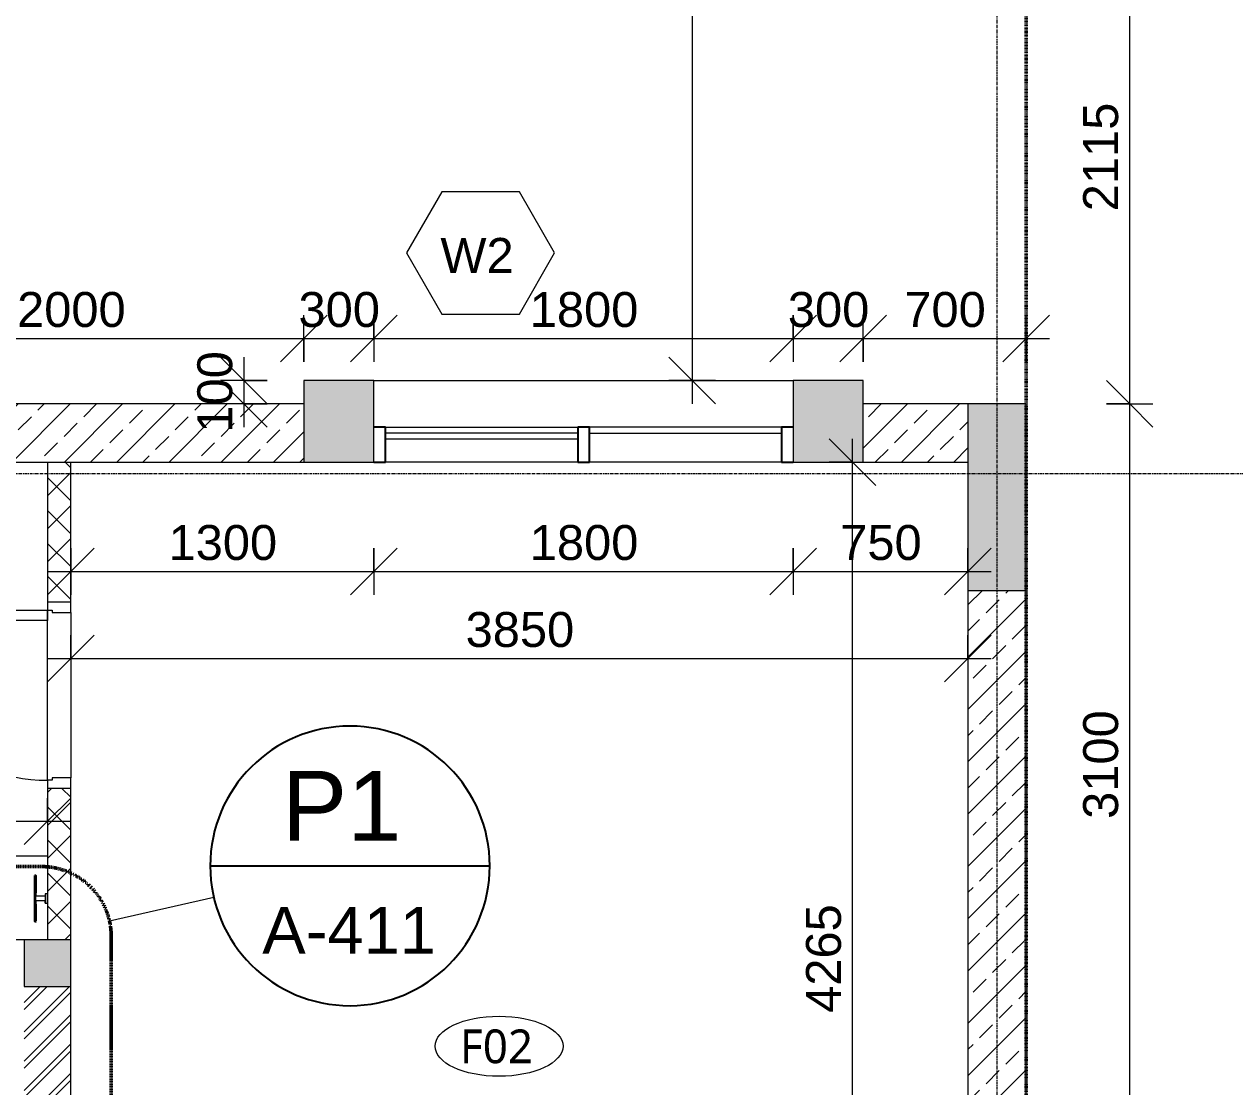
# Model space of a CAD drawing. Header units: millimetres. Extents: x -12746 to 995452, y -409013 to 338495.
# Drawn here: x -564 to 4631, y 2092 to 6652 of the extents above; entities that cross this region are included whole.
import ezdxf

# ---------------------------------------------------------------- set-up
doc = ezdxf.new("R2010")
doc.units = ezdxf.units.MM
for name, pattern in [('Callout Boundary', [2.38125, 1.190625, -1.190625]), ('Dash dot2', [6, 3, -1.5, 0, -1.5]), ('Grid Line', [22.225, 12.7, -3.175, 3.175, -3.175])]:
    doc.linetypes.add(name, pattern=pattern)
for name, color, linetype, lineweight in [('A-ANNO-DIMS', 211, 'Continuous', 9), ('A-ANNO-DIMS-100', 211, 'Continuous', 9), ('A-ANNO-SYMB', 150, 'Continuous', 9), ('A-AREA-IDEN', 2, 'Continuous', 9), ('A-DETL', 90, 'Continuous', 9), ('A-DETL-GENF', 92, 'Continuous', 9), ('A-DETL-THIN', 151, 'Continuous', 9), ('A-DOOR', 31, 'Continuous', 9), ('A-GENM', 13, 'Continuous', 9), ('A-GLAZ-CURT', 52, 'Continuous', 9), ('A-GLAZ-CWMG', 51, 'Continuous', 9), ('A-WALL', 113, 'Continuous', 9), ('A-WALL-IDEN', 211, 'Continuous', 18), ('A-WALL-PATT', 111, 'Continuous', 18), ('S-GRID', 1, 'Continuous', 9)]:
    doc.layers.add(name, color=color, linetype=linetype, lineweight=lineweight)
doc.styles.add('Arial', font='arial.ttf', dxfattribs={"height": 150})
doc.styles.add('Arial_2', font='arial.ttf', dxfattribs={"height": 200})
doc.styles.add('Arial_4', font='arial.ttf', dxfattribs={"height": 300})
doc.styles.add('Lucida Sans Unicode_2', font='l_10646.ttf', dxfattribs={"height": 145})
doc.dimstyles.new('100', dxfattribs={"dimscale": 304.8, "dimtxt": 153.03891, "dimasz": 0.656168, "dimexe": 0.328084, "dimexo": 0.0625, "dimgap": 0.016404, "dimtad": 1, "dimdec": 0, "dimzin": 0, "dimdsep": 46, "dimtxsty": 'Arial', "dimblk1": 'OBLIQUE', "dimblk2": 'OBLIQUE', "dimsah": 1, "dimcen": 0.09, "dimdle": 0.328084, "dimazin": 0, "dimtfac": 1, "dimtdec": 4, "dimtix": 1, "dimtmove": 0, "dimatfit": 3, "dimfxl": 0.328084, "dimfxlon": 1, "dimtvp": 1, "dimtolj": 1, "dimtzin": 0, "dimarcsym": 2})
pattern_1 = [(45, (0, 0), (-112.2532, 112.2532), []), (45, (112.25, 0), (-112.2532, 112.2532), [79.375, -39.687])]

# ---------------------------------------------------------------- blocks, each defined once
blk = doc.blocks.new('Single_Flush_Door_-_Modern_12229 - TD4-882576-1st Floor FFL')
at = {"layer": 'A-DOOR', "lineweight": 18}
for p, q in [((-355, 50), (-400, 50)), ((-355, -30), (-355, 50)), ((400, 50), (355, 50)), ((355, 50), (355, -30)), ((-400, -50), (-365, -50)), ((-365, -50), (-365, -30)), ((-365, -30), (-355, -30)), ((355, -30), (365, -30)), ((365, -30), (365, -50)), ((365, -50), (400, -50))]:
    blk.add_line(p, q, dxfattribs=at)
at = {"layer": 'A-DOOR'}
for p, q in [((-365, -780), (-365, -50)), ((-365, -50), (-320, -50)), ((-320, -50), (-320, -780)), ((-395, -595), (-395, -725)), ((-385, -595), (-395, -595)), ((-385, -715), (-385, -595)), ((-300, -595), (-290, -595)), ((-300, -715), (-300, -595)), ((-290, -595), (-290, -725)), ((-395, -725), (-375, -725)), ((-375, -715), (-385, -715)), ((-375, -695), (-375, -745)), ((-365, -695), (-375, -695)), ((-320, -695), (-310, -695)), ((-310, -695), (-310, -745)), ((-310, -715), (-300, -715)), ((-290, -725), (-310, -725)), ((-375, -745), (-365, -745)), ((-310, -745), (-320, -745)), ((-320, -780), (-365, -780))]:
    blk.add_line(p, q, dxfattribs=at)
blk.add_arc((-365, -50), 730, 270, 0, dxfattribs=at)
blk = doc.blocks.new('M_Fixed Glazed Panel - Glazed Panel-740641-1st Floor FFL')
at = {"layer": 'A-GLAZ-CURT', "lineweight": 18}
for p, q in [((412.5, -50), (-412.5, -50)), ((-412.5, -50), (-412.5, -75)), ((412.5, -75), (412.5, -50)), ((-412.5, -75), (412.5, -75)), ((-412.5, -75), (412.5, -75))]:
    blk.add_line(p, q, dxfattribs=at)
blk = doc.blocks.new('Rectangular Mullion - 50x150mm-448923-1st Floor FFL')
at = {"layer": 'A-GLAZ-CWMG', "lineweight": 25}
for p, q in [((-50, 75), (0, 75)), ((-50, -75), (-50, 75)), ((0, -75), (-50, -75))]:
    blk.add_line(p, q, dxfattribs=at)
blk = doc.blocks.new('Rectangular Mullion - 50x150mm-438467-1st Floor FFL')
at = {"layer": 'A-GLAZ-CWMG'}
blk.add_line((2686.4, 4772.2), (1861.4, 4772.2), dxfattribs=at)
blk = doc.blocks.new('System Panel - Glazed-448922-1st Floor FFL')
at = {"layer": 'A-GLAZ-CURT', "lineweight": 18}
for p, q in [((412.5, -24.5), (-412.5, -24.5)), ((-412.5, -24.5), (-412.5, -49.5)), ((-412.5, -49.5), (412.5, -49.5)), ((412.5, -49.5), (412.5, -24.5))]:
    blk.add_line(p, q, dxfattribs=at)
blk = doc.blocks.new('Rectangular Mullion - 50x150mm-V6-1st Floor FFL')
at = {"layer": 'A-GLAZ-CWMG'}
for p, q in [((986.4, 4922.2), (1811.4, 4922.2)), ((1811.4, 4772.2), (986.4, 4772.2))]:
    blk.add_line(p, q, dxfattribs=at)
blk = doc.blocks.new('Rectangular Mullion - 50x150mm-448918-1st Floor FFL')
at = {"layer": 'A-GLAZ-CWMG', "lineweight": 25}
for p, q in [((-25, 75), (25, 75)), ((-25, -75), (-25, 75)), ((25, 75), (25, -75)), ((25, -75), (-25, -75))]:
    blk.add_line(p, q, dxfattribs=at)
blk = doc.blocks.new('Rectangular Mullion - 50x150mm-448925-1st Floor FFL')
at = {"layer": 'A-GLAZ-CWMG', "lineweight": 25}
for p, q in [((0, 75), (-50, 75)), ((-50, 75), (-50, -75)), ((-50, -75), (0, -75))]:
    blk.add_line(p, q, dxfattribs=at)
blk = doc.blocks.new('proje-back - proje-back-700926-1st Floor FFL')
at = {"layer": 'A-GENM'}
blk.add_line((936.4, 5122.2), (2736.4, 5122.2), dxfattribs=at)
blk = doc.blocks.new('wash-basin-1300 - wash-basin-1300-414399-1st Floor FFL')
at = {"layer": 'A-DETL-GENF'}
for p, q in [((-837.5, -360), (-837.5, 0)), ((-837.5, 0), (837.5, 0)), ((-450, 0), (-450, -25)), ((-450, -25), (-450, 0)), ((450, 0), (450, -25)), ((450, -25), (450, 0)), ((-450, -10), (450, -10)), ((-450, -20), (450, -20)), ((450, -25), (-450, -25)), ((837.5, 0), (837.5, -360)), ((-789.2, -85.1), (-789.2, -80)), ((-789.2, -80), (-789.2, -81.7)), ((-789.2, -81.7), (-789.2, -87.6)), ((-789.2, -92.7), (-789.2, -85.1)), ((-789.2, -87.6), (-789.2, -96.9)), ((-789.2, -104.5), (-789.2, -92.7)), ((-789.2, -96.9), (-789.2, -109.6)), ((-788.3, -77.4), (-787.5, -76.6)), ((-787.5, -76.6), (-784.1, -76.6)), ((-784.1, -76.6), (-782.4, -79.1)), ((-782.4, -79.1), (-782.4, -80)), ((-782.4, -80), (-782.4, -80.8)), ((-782.4, -85.1), (-782.4, -80)), ((-782.4, -81.7), (-782.4, -87.6)), ((-782.4, -92.7), (-782.4, -85.1)), ((-782.4, -87.6), (-782.4, -96.9)), ((-782.4, -104.5), (-782.4, -92.7)), ((-782.4, -96.9), (-782.4, -109.6)), ((260, -85.7), (-260, -85.7)), ((-260, -85.7), (260, -85.7)), ((-260, -433.7), (-260, -85.7)), ((-255, -90.7), (-255, -433.7)), ((255, -90.7), (-255, -90.7)), ((255, -433.7), (255, -90.7)), ((260, -433.7), (260, -85.7)), ((-789.2, -119), (-789.2, -104.5)), ((-789.2, -109.6), (-789.2, -124.9)), ((-789.2, -135.9), (-789.2, -119)), ((-789.2, -124.9), (-789.2, -142.7)), ((-789.2, -153.7), (-789.2, -135.9)), ((-789.2, -142.7), (-789.2, -161.3)), ((-782.4, -119), (-782.4, -104.5)), ((-782.4, -109.6), (-782.4, -124.9)), ((-782.4, -135.9), (-782.4, -119)), ((-782.4, -124.9), (-782.4, -142.7)), ((-782.4, -154.5), (-782.4, -135.9)), ((-782.4, -142.7), (-782.4, -161.3)), ((-782.4, -174), (-782.4, -154.5)), ((-15.3, -151.9), (-15.3, -239.8)), ((15.3, -151.9), (15.3, -239.9)), ((-827.3, -157.9), (-837.5, -157.9)), ((-837.5, -157.9), (-837.5, -160.5)), ((-837.5, -160.5), (-837.5, -163.9)), ((-837.5, -163.9), (-837.5, -168.1)), ((-837.5, -168.1), (-837.5, -172.3)), ((-837.5, -172.3), (-837.5, -177.4)), ((-837.5, -177.4), (-837.5, -182.5)), ((-837.5, -182.5), (-837.5, -187.6)), ((-837.5, -187.6), (-837.5, -191.8)), ((-837.5, -191.8), (-837.5, -195.2)), ((-837.5, -195.2), (-837.5, -196.9)), ((-837.5, -196.9), (-837.5, -197.8)), ((-837.5, -197.8), (-827.3, -197.8)), ((-827.3, -160.5), (-827.3, -157.9)), ((-827.3, -157.9), (-827.3, -160.5)), ((-827.3, -163.9), (-827.3, -160.5)), ((-827.3, -160.5), (-827.3, -163.9)), ((-827.3, -168.1), (-827.3, -163.9)), ((-827.3, -163.9), (-827.3, -168.1)), ((-827.3, -172.3), (-827.3, -168.1)), ((-827.3, -168.1), (-789.2, -168.1)), ((-827.3, -177.4), (-827.3, -172.3)), ((-827.3, -182.5), (-827.3, -177.4)), ((-827.3, -187.6), (-827.3, -182.5)), ((-827.3, -191.8), (-827.3, -187.6)), ((-827.3, -191.8), (-827.3, -187.6)), ((-827.3, -187.6), (-789.2, -187.6)), ((-827.3, -195.2), (-827.3, -191.8)), ((-827.3, -195.2), (-827.3, -191.8)), ((-827.3, -196.9), (-827.3, -195.2)), ((-827.3, -196.9), (-827.3, -195.2)), ((-827.3, -197.8), (-827.3, -196.9)), ((-827.3, -197.8), (-827.3, -196.9)), ((-789.2, -161.3), (-789.2, -168.1)), ((-789.2, -168.1), (-788.3, -168.1)), ((-789.2, -187.6), (-788.3, -187.6)), ((-789.2, -187.6), (-789.2, -207.1)), ((-789.2, -213), (-789.2, -202)), ((-789.2, -207.1), (-789.2, -224.9)), ((-788.3, -168.1), (-787.5, -168.1)), ((-788.3, -187.6), (-787.5, -187.6)), ((-787.5, -168.1), (-786.7, -168.1)), ((-787.5, -187.6), (-786.7, -187.6)), ((-786.7, -168.1), (-785.8, -168.1)), ((-786.7, -187.6), (-785.8, -187.6)), ((-785.8, -168.1), (-785.8, -169)), ((-785.8, -177.4), (-785.8, -168.1)), ((-785.8, -169), (-785.8, -170.6)), ((-785.8, -170.6), (-785.8, -173.2)), ((-785.8, -173.2), (-785.8, -174.9)), ((-785.8, -174.9), (-785.8, -177.4)), ((-785.8, -177.4), (-785.8, -180)), ((-785.8, -187.6), (-785.8, -177.4)), ((-785.8, -180), (-785.8, -182.5)), ((-785.8, -182.5), (-785.8, -184.2)), ((-785.8, -184.2), (-785.8, -185.9)), ((-785.8, -185.9), (-785.8, -187.6)), ((-782.4, -161.3), (-782.4, -181.7)), ((-782.4, -193.5), (-782.4, -174)), ((-782.4, -181.7), (-782.4, -201.2)), ((-782.4, -213), (-782.4, -193.5)), ((-782.4, -201.2), (-782.4, -219)), ((-185, -178.7), (185, -178.7)), ((0, -289.4), (0, -203.7)), ((-789.2, -230), (-789.2, -213)), ((-789.2, -224.9), (-789.2, -241)), ((-789.2, -246.1), (-789.2, -230)), ((-789.2, -241), (-789.2, -254.5)), ((-789.2, -258.8), (-789.2, -246.1)), ((-789.2, -254.5), (-789.2, -265.6)), ((-789.2, -268.1), (-789.2, -258.8)), ((-782.4, -230), (-782.4, -213)), ((-782.4, -219), (-782.4, -235.9)), ((-782.4, -246.1), (-782.4, -230)), ((-782.4, -235.9), (-782.4, -251.2)), ((-782.4, -258.8), (-782.4, -246.1)), ((-782.4, -251.2), (-782.4, -262.2)), ((-782.4, -268.1), (-782.4, -258.8)), ((-230, -223.7), (-230, -433.7)), ((-42.8, -246.5), (42.8, -246.5)), ((230, -433.7), (230, -223.7)), ((-789.2, -265.6), (-789.2, -272.3)), ((-789.2, -274), (-789.2, -268.1)), ((-789.2, -272.3), (-789.2, -275.7)), ((-789.2, -275.7), (-789.2, -274)), ((-789.2, -276.6), (-789.2, -275.7)), ((-787.5, -279.1), (-789.2, -276.6)), ((-784.1, -279.1), (-787.5, -279.1)), ((-783.3, -277.4), (-784.1, -279.1)), ((-782.4, -262.2), (-782.4, -270.6)), ((-782.4, -274), (-782.4, -268.1)), ((-782.4, -270.6), (-782.4, -274.9)), ((-782.4, -275.7), (-782.4, -274)), ((-782.4, -274.9), (-782.4, -275.7)), ((-260, -360), (-837.5, -360)), ((837.5, -360), (260, -360)), ((-185, -478.7), (185, -478.7)), ((-185, -503.7), (185, -503.7)), ((-185, -508.7), (185, -508.7))]:
    blk.add_line(p, q, dxfattribs=at)
for radius in [24.9, 18.5]:
    blk.add_circle((0, -246.5), radius, dxfattribs=at)
for centre, radius, start, end in [((0, -134.7), 23, 279.4878, 260.5115), ((0, -134.7), 12.3, 286.4132, 253.5861), ((0, -134.7), 10.7, 288.3948, 251.6045), ((306.3, -161.2), 310.1, 175.5078, 184.4915), ((0, -136.9), 2.86, 359.9996, 179.9997), ((-306.3, -161.2), 310.1, 355.5078, 4.4915), ((-185, -223.7), 45, 90, 180), ((0, -185.5), 2.86, 179.9994, 359.9995), ((185, -223.7), 45, 360, 90), ((-185, -433.7), 75, 180, 270), ((-185, -433.7), 70, 180, 270), ((-185, -433.7), 45, 180, 270), ((185, -433.7), 45, 270, 0), ((185, -433.7), 70, 270, 0), ((185, -433.7), 75, 270, 0)]:
    blk.add_arc(centre, radius, start, end, dxfattribs=at)
for centre, start_param, end_param in [((0, -239.9), 6.274773, 9.424778), ((0, -228.7), 0, 3.141593), ((0, -230.1), 0, 3.141593)]:
    blk.add_ellipse(centre, major_axis=(-15.3, 0), ratio=0.448066, start_param=start_param, end_param=end_param, dxfattribs=at)
blk = doc.blocks.new('ROOM-TAG-FINISHES1 - ROOM-TAG-FINISHES-403001-1st Floor FFL')
at = {"layer": 'A-AREA-IDEN'}
blk.add_ellipse((5.187, 0.849), major_axis=(-2.746, 0), ratio=0.469831, dxfattribs=at)
blk = doc.blocks.new('DIMBLOCK1-1st Floor FFL')
at = {"layer": 'A-ANNO-DIMS-100', "transparency": 16777216}
for p, q in [((-363.9, 3929.5), (-263.9, 4029.5)), ((-363.9, 4029.5), (-363.9, 3829.5)), ((-363.9, 3929.5), (-363.9, 4029.5)), ((3486.1, 3929.5), (3586.1, 4029.5)), ((3486.1, 4029.5), (3486.1, 3829.5)), ((3486.1, 3929.5), (3486.1, 4029.5)), ((-463.9, 3929.5), (3586.1, 3929.5)), ((-363.9, 3929.5), (-463.9, 3829.5)), ((3486.1, 3929.5), (3386.1, 3829.5))]:
    blk.add_line(p, q, dxfattribs=at)
at = {"layer": 'A-ANNO-DIMS-100', "color": 0, "transparency": 16777216, "insert": (1330.4, 4129.2), "char_height": 150, "width": 553.765, "attachment_point": 1, "line_spacing_factor": 0.941778, "style": 'Arial'}
blk.add_mtext('3850', dxfattribs=at)
blk = doc.blocks.new('_Oblique')
at = {"color": 0, "linetype": 'ByBlock', "lineweight": -2}
blk.add_line((-0.5, -0.5), (0.5, 0.5), dxfattribs=at)
blk = doc.blocks.new('DIMBLOCK2-1st Floor FFL')
at = {"layer": 'A-ANNO-DIMS-100', "transparency": 16777216}
for p, q in [((-2938.9, 3230.9), (-2838.9, 3330.9)), ((-2938.9, 3330.9), (-2938.9, 3130.9)), ((-2938.9, 3230.9), (-2938.9, 3330.9)), ((-463.9, 3230.9), (-363.9, 3330.9)), ((-463.9, 3330.9), (-463.9, 3130.9)), ((-463.9, 3230.9), (-463.9, 3330.9)), ((-3038.9, 3230.9), (-363.9, 3230.9)), ((-2938.9, 3230.9), (-3038.9, 3130.9)), ((-463.9, 3230.9), (-563.9, 3130.9))]:
    blk.add_line(p, q, dxfattribs=at)
at = {"layer": 'A-ANNO-DIMS-100', "color": 0, "transparency": 16777216, "insert": (-1932.1, 3430.7), "char_height": 150, "width": 553.765, "attachment_point": 1, "line_spacing_factor": 0.941778, "style": 'Arial'}
blk.add_mtext('2475', dxfattribs=at)
blk = doc.blocks.new('DIMBLOCK16-1st Floor FFL')
at = {"layer": 'A-ANNO-DIMS-100', "transparency": 16777216}
for p, q in [((2990.9, 4772.2), (2890.9, 4872.2)), ((2990.9, 407.2), (2990.9, 4872.2)), ((2890.9, 4772.2), (3090.9, 4772.2)), ((2990.9, 4772.2), (2890.9, 4772.2)), ((2990.9, 4772.2), (3090.9, 4672.2)), ((2990.9, 507.2), (2890.9, 607.2)), ((2890.9, 507.2), (3090.9, 507.2)), ((2990.9, 507.2), (2890.9, 507.2)), ((2990.9, 507.2), (3090.9, 407.2))]:
    blk.add_line(p, q, dxfattribs=at)
at = {"layer": 'A-ANNO-DIMS-100', "color": 0, "transparency": 16777216, "insert": (2791.2, 2408.9), "char_height": 150, "width": 553.765, "attachment_point": 1, "rotation": 90, "line_spacing_factor": 0.941778, "style": 'Arial'}
blk.add_mtext('4265', dxfattribs=at)
blk = doc.blocks.new('BEL-CURTAIN TAG - 12mm-735983-1st Floor FFL')
at = {"layer": 'A-WALL-IDEN'}
for p, q in [((-1.622, 2.644), (-3.136, 0.021)), ((1.709, 2.644), (-1.622, 2.644)), ((3.223, 0.021), (1.709, 2.644)), ((-3.136, 0.021), (-1.622, -2.601)), ((1.709, -2.601), (3.223, 0.021)), ((-1.622, -2.601), (1.709, -2.601))]:
    blk.add_line(p, q, dxfattribs=at)
blk = doc.blocks.new('DIMBLOCK48-1st Floor FFL')
at = {"layer": 'A-ANNO-DIMS-100', "transparency": 16777216}
for p, q in [((-363.9, 4302.8), (-263.9, 4402.8)), ((-363.9, 4402.8), (-363.9, 4202.8)), ((-363.9, 4302.8), (-363.9, 4402.8)), ((936.4, 4302.8), (1036.4, 4402.8)), ((936.4, 4402.8), (936.4, 4202.8)), ((936.4, 4302.8), (936.4, 4402.8)), ((-463.9, 4302.8), (936.4, 4302.8)), ((-363.9, 4302.8), (-463.9, 4202.8)), ((936.4, 4302.8), (836.4, 4202.8))]:
    blk.add_line(p, q, dxfattribs=at)
at = {"layer": 'A-ANNO-DIMS-100', "color": 0, "transparency": 16777216, "insert": (55.5, 4502.5), "char_height": 150, "width": 553.765, "attachment_point": 1, "line_spacing_factor": 0.941778, "style": 'Arial'}
blk.add_mtext('1300', dxfattribs=at)
blk = doc.blocks.new('DIMBLOCK49-1st Floor FFL')
at = {"layer": 'A-ANNO-DIMS-100', "transparency": 16777216}
for p, q in [((936.4, 4302.8), (1036.4, 4402.8)), ((936.4, 4402.8), (936.4, 4202.8)), ((936.4, 4302.8), (936.4, 4402.8)), ((2736.4, 4302.8), (2836.4, 4402.8)), ((2736.4, 4402.8), (2736.4, 4202.8)), ((2736.4, 4302.8), (2736.4, 4402.8)), ((936.4, 4302.8), (836.4, 4202.8)), ((936.4, 4302.8), (2736.4, 4302.8)), ((2736.4, 4302.8), (2636.4, 4202.8))]:
    blk.add_line(p, q, dxfattribs=at)
at = {"layer": 'A-ANNO-DIMS-100', "color": 0, "transparency": 16777216, "insert": (1605.7, 4502.5), "char_height": 150, "width": 553.765, "attachment_point": 1, "line_spacing_factor": 0.941778, "style": 'Arial'}
blk.add_mtext('1800', dxfattribs=at)
blk = doc.blocks.new('DIMBLOCK50-1st Floor FFL')
at = {"layer": 'A-ANNO-DIMS-100', "transparency": 16777216}
for p, q in [((2736.4, 4302.8), (2836.4, 4402.8)), ((2736.4, 4402.8), (2736.4, 4202.8)), ((2736.4, 4302.8), (2736.4, 4402.8)), ((3486.1, 4302.8), (3586.1, 4402.8)), ((3486.1, 4402.8), (3486.1, 4202.8)), ((3486.1, 4302.8), (3486.1, 4402.8)), ((2736.4, 4302.8), (2636.4, 4202.8)), ((2736.4, 4302.8), (3586.1, 4302.8)), ((3486.1, 4302.8), (3386.1, 4202.8))]:
    blk.add_line(p, q, dxfattribs=at)
at = {"layer": 'A-ANNO-DIMS-100', "color": 0, "transparency": 16777216, "insert": (2938.2, 4502.5), "char_height": 150, "width": 415.324, "attachment_point": 1, "line_spacing_factor": 0.941778, "style": 'Arial'}
blk.add_mtext('750', dxfattribs=at)
blk = doc.blocks.new('DIMBLOCK61-1st Floor FFL')
at = {"layer": 'A-ANNO-DIMS-100', "transparency": 16777216}
for p, q in [((4180.3, 5022.2), (4080.3, 5122.2)), ((4080.3, 5022.2), (4280.3, 5022.2)), ((4180.3, 5022.2), (4080.3, 5022.2)), ((4180.3, 1922.2), (4180.3, 5022.2)), ((4180.3, 5022.2), (4280.3, 4922.2)), ((4180.3, 1922.2), (4080.3, 2022.2)), ((4080.3, 1922.2), (4280.3, 1922.2)), ((4180.3, 1922.2), (4080.3, 1922.2)), ((4180.3, 1922.2), (4280.3, 1822.2))]:
    blk.add_line(p, q, dxfattribs=at)
at = {"layer": 'A-ANNO-DIMS-100', "color": 0, "transparency": 16777216, "insert": (3980.6, 3241.4), "char_height": 150, "width": 553.765, "attachment_point": 1, "rotation": 90, "line_spacing_factor": 0.941778, "style": 'Arial'}
blk.add_mtext('3100', dxfattribs=at)
blk = doc.blocks.new('DIMBLOCK62-1st Floor FFL')
at = {"layer": 'A-ANNO-DIMS-100', "transparency": 16777216}
for p, q in [((4180.3, 7137.2), (4080.3, 7237.2)), ((4080.3, 7137.2), (4280.3, 7137.2)), ((4180.3, 7137.2), (4080.3, 7137.2)), ((4180.3, 5022.2), (4180.3, 7137.2)), ((4180.3, 7137.2), (4280.3, 7037.2)), ((4180.3, 5022.2), (4080.3, 5122.2)), ((4080.3, 5022.2), (4280.3, 5022.2)), ((4180.3, 5022.2), (4080.3, 5022.2)), ((4180.3, 5022.2), (4280.3, 4922.2))]:
    blk.add_line(p, q, dxfattribs=at)
at = {"layer": 'A-ANNO-DIMS-100', "color": 0, "transparency": 16777216, "insert": (3980.6, 5848.9), "char_height": 150, "width": 553.765, "attachment_point": 1, "rotation": 90, "line_spacing_factor": 0.941778, "style": 'Arial'}
blk.add_mtext('2115', dxfattribs=at)
blk = doc.blocks.new('DIMBLOCK66-1st Floor FFL')
at = {"layer": 'A-ANNO-DIMS-100', "transparency": 16777216}
for p, q in [((-1363.9, 5302.8), (-1263.9, 5402.8)), ((-1363.9, 5402.8), (-1363.9, 5202.8)), ((-1363.9, 5302.8), (-1363.9, 5402.8)), ((636.4, 5302.8), (736.4, 5402.8)), ((636.4, 5202.8), (636.4, 5402.8)), ((-1363.9, 5302.8), (-1463.9, 5202.8)), ((-1363.9, 5302.8), (636.4, 5302.8)), ((636.4, 5302.8), (536.4, 5202.8)), ((636.4, 5302.8), (636.4, 5202.8))]:
    blk.add_line(p, q, dxfattribs=at)
at = {"layer": 'A-ANNO-DIMS-100', "color": 0, "transparency": 16777216, "insert": (-594.5, 5502.5), "char_height": 150, "width": 553.765, "attachment_point": 1, "line_spacing_factor": 0.941778, "style": 'Arial'}
blk.add_mtext('2000', dxfattribs=at)
blk = doc.blocks.new('DIMBLOCK67-1st Floor FFL')
at = {"layer": 'A-ANNO-DIMS-100', "transparency": 16777216}
for p, q in [((636.4, 5302.8), (736.4, 5402.8)), ((636.4, 5202.8), (636.4, 5402.8)), ((936.4, 5302.8), (1036.4, 5402.8)), ((936.4, 5402.8), (936.4, 5202.8)), ((936.4, 5302.8), (936.4, 5402.8)), ((636.4, 5302.8), (536.4, 5202.8)), ((636.4, 5302.8), (936.4, 5302.8)), ((636.4, 5302.8), (636.4, 5202.8)), ((936.4, 5302.8), (836.4, 5202.8))]:
    blk.add_line(p, q, dxfattribs=at)
at = {"layer": 'A-ANNO-DIMS-100', "color": 0, "transparency": 16777216, "insert": (613.3, 5502.5), "char_height": 150, "width": 415.324, "attachment_point": 1, "line_spacing_factor": 0.941778, "style": 'Arial'}
blk.add_mtext('300', dxfattribs=at)
blk = doc.blocks.new('DIMBLOCK68-1st Floor FFL')
at = {"layer": 'A-ANNO-DIMS-100', "transparency": 16777216}
for p, q in [((936.4, 5302.8), (1036.4, 5402.8)), ((936.4, 5402.8), (936.4, 5202.8)), ((936.4, 5302.8), (936.4, 5402.8)), ((2736.4, 5302.8), (2836.4, 5402.8)), ((2736.4, 5402.8), (2736.4, 5202.8)), ((2736.4, 5302.8), (2736.4, 5402.8)), ((936.4, 5302.8), (836.4, 5202.8)), ((936.4, 5302.8), (2736.4, 5302.8)), ((2736.4, 5302.8), (2636.4, 5202.8))]:
    blk.add_line(p, q, dxfattribs=at)
at = {"layer": 'A-ANNO-DIMS-100', "color": 0, "transparency": 16777216, "insert": (1605.7, 5502.5), "char_height": 150, "width": 553.765, "attachment_point": 1, "line_spacing_factor": 0.941778, "style": 'Arial'}
blk.add_mtext('1800', dxfattribs=at)
blk = doc.blocks.new('DIMBLOCK69-1st Floor FFL')
at = {"layer": 'A-ANNO-DIMS-100', "transparency": 16777216}
for p, q in [((2736.4, 5302.8), (2836.4, 5402.8)), ((2736.4, 5402.8), (2736.4, 5202.8)), ((2736.4, 5302.8), (2736.4, 5402.8)), ((3036.4, 5302.8), (3136.4, 5402.8)), ((3036.4, 5202.8), (3036.4, 5402.8)), ((2736.4, 5302.8), (2636.4, 5202.8)), ((2736.4, 5302.8), (3036.4, 5302.8)), ((3036.4, 5302.8), (2936.4, 5202.8)), ((3036.4, 5302.8), (3036.4, 5202.8))]:
    blk.add_line(p, q, dxfattribs=at)
at = {"layer": 'A-ANNO-DIMS-100', "color": 0, "transparency": 16777216, "insert": (2713.3, 5502.5), "char_height": 150, "width": 415.324, "attachment_point": 1, "line_spacing_factor": 0.941778, "style": 'Arial'}
blk.add_mtext('300', dxfattribs=at)
blk = doc.blocks.new('DIMBLOCK70-1st Floor FFL')
at = {"layer": 'A-ANNO-DIMS-100', "transparency": 16777216}
for p, q in [((3036.4, 5302.8), (3136.4, 5402.8)), ((3036.4, 5202.8), (3036.4, 5402.8)), ((3736.1, 5302.8), (3836.1, 5402.8)), ((3736.1, 5202.8), (3736.1, 5402.8)), ((3036.4, 5302.8), (2936.4, 5202.8)), ((3036.4, 5302.8), (3836.1, 5302.8)), ((3036.4, 5302.8), (3036.4, 5202.8)), ((3736.1, 5302.8), (3636.1, 5202.8)), ((3736.1, 5302.8), (3736.1, 5202.8))]:
    blk.add_line(p, q, dxfattribs=at)
at = {"layer": 'A-ANNO-DIMS-100', "color": 0, "transparency": 16777216, "insert": (3213.2, 5502.5), "char_height": 150, "width": 415.324, "attachment_point": 1, "line_spacing_factor": 0.941778, "style": 'Arial'}
blk.add_mtext('700', dxfattribs=at)
blk = doc.blocks.new('Floor Plan - M_Callout-628330-1st Floor FFL')
at = {"layer": 'A-ANNO-SYMB', "lineweight": 25}
blk.add_line((-6, 0), (6, 0), dxfattribs=at)
for start, end in [(360, 180), (180, 360)]:
    blk.add_arc((0, 0), 6, start, end, dxfattribs=at)
blk = doc.blocks.new('DIMBLOCK80-1st Floor FFL')
at = {"layer": 'A-ANNO-DIMS-100', "transparency": 16777216}
for p, q in [((378.7, 5122.2), (278.7, 5222.2)), ((378.7, 5222.2), (378.7, 4922.2)), ((378.7, 5022.2), (278.7, 5122.2)), ((478.7, 5122.2), (278.7, 5122.2)), ((378.7, 5122.2), (478.7, 5022.2)), ((378.7, 5122.2), (478.7, 5122.2)), ((478.7, 5022.2), (278.7, 5022.2)), ((378.7, 5022.2), (478.7, 4922.2)), ((378.7, 5022.2), (478.7, 5022.2))]:
    blk.add_line(p, q, dxfattribs=at)
at = {"layer": 'A-ANNO-DIMS-100', "color": 0, "transparency": 16777216, "insert": (178.9, 4899.1), "char_height": 150, "width": 415.324, "attachment_point": 1, "rotation": 90, "line_spacing_factor": 0.941778, "style": 'Arial'}
blk.add_mtext('100', dxfattribs=at)
blk = doc.blocks.new('DIMBLOCK94-1st Floor FFL')
at = {"layer": 'A-ANNO-DIMS-100', "transparency": 16777216}
for p, q in [((2303.2, 12922.2), (2203.2, 13022.2)), ((2303.2, 13022.2), (2303.2, 5022.2)), ((2403.2, 12922.2), (2203.2, 12922.2)), ((2303.2, 12922.2), (2403.2, 12822.2)), ((2303.2, 12922.2), (2403.2, 12922.2)), ((2303.2, 5122.2), (2203.2, 5222.2)), ((2403.2, 5122.2), (2203.2, 5122.2)), ((2303.2, 5122.2), (2403.2, 5022.2)), ((2303.2, 5122.2), (2403.2, 5122.2))]:
    blk.add_line(p, q, dxfattribs=at)
at = {"layer": 'A-ANNO-DIMS-100', "color": 0, "transparency": 16777216, "insert": (2103.5, 8791.4), "char_height": 150, "width": 553.765, "attachment_point": 1, "rotation": 90, "line_spacing_factor": 0.941778, "style": 'Arial'}
blk.add_mtext('7800', dxfattribs=at)

msp = doc.modelspace()

# ---------------------------------------------------------------- hatches: boundary and pattern name
at = {"layer": 'A-DETL-GENF'}
h = msp.add_hatch(color=8, dxfattribs=at)
h.paths.add_polyline_path([(-7238.9, -11212.8), (-7038.9, -11212.8), (-7038.9, -10212.8), (-6038.9, -10012.8), (-6038.9, -9762.8), (-7238.9, -9762.8), (-7238.9, -11050.8)])
h.paths.add_polyline_path([(-1713.9, -10212.8), (-1713.9, -8428.1), (-1963.9, -8428.1), (-1963.9, -9762.8), (-2713.9, -9762.8), (-2713.9, -10012.8)])
h.paths.add_polyline_path([(3736.1, -7027.8), (3736.1, -6227.8), (3486.1, -6227.8), (3486.1, -7027.8)])
h.paths.add_polyline_path([(3736.1, -2962.8), (3736.1, -2162.8), (3486.1, -2162.8), (3486.1, -2962.8)])
h.paths.add_polyline_path([(-6995.7, -2762.8), (-6988.9, -2762.8), (-6988.9, -2162.8), (-7238.9, -2162.8), (-7238.9, -2762.8)])
h.paths.add_polyline_path([(-5813.9, -2362.8), (-3038.9, -2362.8), (-3038.9, -2162.8), (-5813.9, -2162.8)])
h.paths.add_polyline_path([(-5550.4, 437.2), (-3038.9, 437.2), (-3038.9, 637.2), (-5813.9, 637.2), (-5813.9, 437.2), (-5710.9, 437.2)])
h.paths.add_polyline_path([(-6995.7, 437.2), (-6988.9, 437.2), (-6988.9, 1037.2), (-7238.9, 1037.2), (-7238.9, 437.2)])
h.paths.add_polyline_path([(3486.1, 4222.2), (3736.1, 4222.2), (3736.1, 5022.2), (3486.1, 5022.2)])
h.paths.add_polyline_path([(-3038.9, 4772.2), (-2788.9, 4772.2), (-2788.9, 7137.2), (-3788.9, 7137.2), (-3788.9, 6787.2), (-3038.9, 6787.2), (-3038.9, 4993.9)])
h.paths.add_polyline_path([(-7238.9, 6787.2), (-6238.9, 6787.2), (-6238.9, 7137.2), (-7238.9, 7137.2)])
h = msp.add_hatch(color=9, dxfattribs=at)
h.paths.add_polyline_path([(2486.1, -8678.1), (3186.1, -8678.1), (3186.1, -8428.1), (2486.1, -8428.1)])
h.paths.add_polyline_path([(2936.1, -7027.8), (3486.1, -7027.8), (3486.1, -6777.8), (2936.1, -6777.8)])
h.paths.add_polyline_path([(-7038.9, -5262.8), (-7038.9, -5062.8), (-7238.9, -5062.8), (-7238.9, -5262.8)])
h.paths.add_polyline_path([(-3163.9, -4362.8), (-3163.9, -4262.8), (-3263.9, -4262.8), (-3263.9, -4362.8)])
h.paths.add_polyline_path([(-3263.9, -3262.8), (-3163.9, -3262.8), (-3163.9, -3162.8), (-3263.9, -3162.8)])
h.paths.add_polyline_path([(-663.9, -2362.8), (-363.9, -2362.8), (-363.9, -2162.8), (-663.9, -2162.8)])
h.paths.add_polyline_path([(-1663.9, -2362.8), (-1663.9, -2162.8), (-2038.9, -2162.8), (-2038.9, -2362.8), (-1856.7, -2362.8)])
h.paths.add_polyline_path([(3786.1, -2162.8), (3786.1, -1562.8), (3486.1, -1562.8), (3486.1, -2162.8)])
h.paths.add_polyline_path([(1636.1, 407.2), (1636.1, 507.2), (1536.6, 507.2), (1536.6, 407.2)])
h.paths.add_polyline_path([(-2980.8, 437.2), (-2838.9, 437.2), (-2838.9, 737.2), (-3038.9, 737.2), (-3038.9, 437.2)])
h.paths.add_polyline_path([(3486.1, 1322.2), (3786.1, 1322.2), (3786.1, 1922.2), (3486.1, 1922.2)])
h.paths.add_polyline_path([(-363.9, 2522.2), (-363.9, 2722.2), (-563.9, 2722.2), (-563.9, 2522.2)])
h.paths.add_polyline_path([(-3038.9, 2522.2), (-2838.9, 2522.2), (-2838.9, 2722.2), (-3038.9, 2722.2), (-3038.9, 2701.8)])
h.paths.add_polyline_path([(-7038.9, 3337.2), (-7038.9, 3537.2), (-7238.9, 3537.2), (-7238.9, 3337.2)])
h.paths.add_polyline_path([(2736.4, 4772.2), (3036.4, 4772.2), (3036.4, 5122.2), (2736.4, 5122.2)])
h.paths.add_polyline_path([(636.4, 4772.2), (936.4, 4772.2), (936.4, 5122.2), (636.4, 5122.2)])
at = {"layer": 'A-WALL-PATT', "lineweight": 9}
h = msp.add_hatch(dxfattribs=at)
h.set_pattern_fill('FP_1', color=256, style=0, pattern_type=2)
h.set_pattern_definition(pattern_1)
h.paths.add_polyline_path([(-2788.9, 4772.2), (-1963.9, 4772.2), (-1963.9, 5022.2), (-2788.9, 5022.2), (-2788.9, 4993.9)])
h.paths.add_polyline_path([(3486.1, 4772.2), (3486.1, 5022.2), (3036.4, 5022.2), (3036.4, 4772.2)])
h.paths.add_polyline_path([(636.4, 4772.2), (636.4, 5022.2), (-1363.9, 5022.2), (-1363.9, 4772.2), (-1214.3, 4772.2)])
h = msp.add_hatch(dxfattribs=at)
h.set_pattern_fill('FP_3', color=256, style=0, pattern_type=2)
h.set_pattern_definition([(45, (0, 0), (-70.7107, 70.7107), []), (135, (0, 0), (-70.7107, -70.7107), [])])
h.paths.add_polyline_path([(-463.9, 2722.2), (-363.9, 2722.2), (-363.9, 3372.2), (-463.9, 3372.2)])
h.paths.add_polyline_path([(-363.9, 4172.2), (-363.9, 4772.2), (-463.9, 4772.2), (-463.9, 4172.2)])
h = msp.add_hatch(dxfattribs=at)
h.set_pattern_fill('FP_1', color=256, style=0, pattern_type=2)
h.set_pattern_definition(pattern_1)
h.paths.add_polyline_path([(3693.3, -6227.8), (3736.1, -6227.8), (3736.1, -2962.8), (3486.1, -2962.8), (3486.1, -6227.8)])
h.paths.add_polyline_path([(3523.2, -962.8), (3736.1, -962.8), (3736.1, 1322.2), (3486.1, 1322.2), (3486.1, -962.8)])
h.paths.add_polyline_path([(3598.2, 1922.2), (3736.1, 1922.2), (3736.1, 4222.2), (3486.1, 4222.2), (3486.1, 1922.2)])
h = msp.add_hatch(dxfattribs=at)
h.set_pattern_fill('FP_2', color=256, style=0, pattern_type=2)
h.set_pattern_definition([(45, (0, 0), (-62.8618, 62.8618), []), (45, (0, 95.25), (-62.8618, 62.8618), [])])
h.paths.add_polyline_path([(-463.9, -2162.8), (-363.9, -2162.8), (-363.9, 737.2), (-563.9, 737.2), (-563.9, -2162.8)])
h.paths.add_polyline_path([(-363.9, 1737.2), (-363.9, 2522.2), (-563.9, 2522.2), (-563.9, 1737.2), (-463.9, 1737.2)])

# ---------------------------------------------------------------- linework, layer by layer
at = {"layer": 'A-ANNO-SYMB', "linetype": 'Callout Boundary', "lineweight": 50}
for p, q in [((-490.5, 3036.8), (-2935.1, 3036.8)), ((-190.5, 1810.9), (-190.5, 2736.8))]:
    msp.add_line(p, q, dxfattribs=at)
at = {"layer": 'A-ANNO-SYMB'}
msp.add_line((-198, 2803.6), (249.4, 2905.9), dxfattribs=at)
at = {"layer": 'A-ANNO-SYMB', "linetype": 'Callout Boundary', "lineweight": 50}
msp.add_arc((-490.5, 2736.8), 300, 0, 90, dxfattribs=at)
at = {"layer": 'A-DETL', "linetype": 'Dash dot2', "lineweight": 50}
msp.add_line((3736.1, -15077.8), (3736.1, 9922.2), dxfattribs=at)
at = {"layer": 'A-DETL-THIN'}
for p, q in [((936.4, 5122.2), (636.4, 5122.2)), ((636.4, 5122.2), (636.4, 4772.2)), ((936.4, 4772.2), (936.4, 5122.2)), ((2736.4, 5122.2), (2736.4, 4772.2)), ((3036.4, 5122.2), (2736.4, 5122.2)), ((3036.4, 4772.2), (3036.4, 5122.2)), ((3736.1, 5022.2), (3486.1, 5022.2)), ((3486.1, 5022.2), (3486.1, 4222.2)), ((3736.1, 4222.2), (3736.1, 5022.2)), ((636.4, 4772.2), (936.4, 4772.2)), ((2736.4, 4772.2), (3036.4, 4772.2)), ((3486.1, 4222.2), (3736.1, 4222.2)), ((-363.9, 2722.2), (-563.9, 2722.2)), ((-563.9, 2722.2), (-563.9, 2522.2)), ((-363.9, 2522.2), (-363.9, 2722.2)), ((-563.9, 2522.2), (-363.9, 2522.2))]:
    msp.add_line(p, q, dxfattribs=at)
at = {"layer": 'A-WALL', "lineweight": 18}
for p, q in [((636.4, 5022.2), (-1363.9, 5022.2)), ((3486.1, 5022.2), (3036.4, 5022.2)), ((-1363.9, 4772.2), (636.4, 4772.2)), ((-463.9, 4772.2), (-463.9, 4172.2)), ((-363.9, 4172.2), (-363.9, 4772.2)), ((3036.4, 4772.2), (3486.1, 4772.2)), ((3486.1, 4222.2), (3486.1, 1922.2)), ((3736.1, 1922.2), (3736.1, 4222.2)), ((-463.9, 4172.2), (-363.9, 4172.2)), ((-363.9, 3372.2), (-463.9, 3372.2)), ((-463.9, 3372.2), (-463.9, 2722.2)), ((-363.9, 2722.2), (-363.9, 3372.2)), ((-363.9, 1737.2), (-363.9, 2522.2))]:
    msp.add_line(p, q, dxfattribs=at)
at = {"layer": 'A-WALL'}
for p, q in [((-463.9, 3407.2), (-463.9, 4137.2)), ((-363.9, 4127.2), (-363.9, 3417.2))]:
    msp.add_line(p, q, dxfattribs=at)
at = {"layer": 'S-GRID', "linetype": 'Grid Line'}
for p, q in [((3611.1, -12055.6), (3611.1, 15091.4)), ((7895.6, 4722.2), (-11133.4, 4722.2))]:
    msp.add_line(p, q, dxfattribs=at)

# ---------------------------------------------------------------- block references
at = {"layer": 'A-ANNO-SYMB', "lineweight": 25, "xscale": 99.99999999999993, "yscale": 99.99999999999993, "zscale": 99.99999999999993}
msp.add_blockref('Floor Plan - M_Callout-628330-1st Floor FFL', (834.3, 3039.6), dxfattribs=at)
at = {"layer": 'A-AREA-IDEN', "xscale": 99.99999999999993, "yscale": 99.99999999999993, "zscale": 99.99999999999993}
msp.add_blockref('ROOM-TAG-FINISHES1 - ROOM-TAG-FINISHES-403001-1st Floor FFL', (955.1, 2180.7), dxfattribs=at)
at = {"layer": 'A-DETL-GENF', "rotation": 180}
msp.add_blockref('wash-basin-1300 - wash-basin-1300-414399-1st Floor FFL', (-1301.4, 2722.2), dxfattribs=at)
at = {"layer": 'A-DOOR', "rotation": 269.9999999999999}
msp.add_blockref('Single_Flush_Door_-_Modern_12229 - TD4-882576-1st Floor FFL', (-413.9, 3772.2), dxfattribs=at)
at = {"layer": 'A-GENM'}
msp.add_blockref('proje-back - proje-back-700926-1st Floor FFL', (0, 0), dxfattribs=at)
at = {"layer": 'A-GLAZ-CURT', "rotation": 180}
for name, p in [('System Panel - Glazed-448922-1st Floor FFL', (1398.9, 4847.2)), ('M_Fixed Glazed Panel - Glazed Panel-740641-1st Floor FFL', (2273.9, 4847.2))]:
    msp.add_blockref(name, p, dxfattribs=at)
at = {"layer": 'A-GLAZ-CWMG', "extrusion": (0, 0, -1)}
for name, p in [('Rectangular Mullion - 50x150mm-448923-1st Floor FFL', (-936.4, 4847.2)), ('Rectangular Mullion - 50x150mm-448918-1st Floor FFL', (-1836.4, 4847.2))]:
    msp.add_blockref(name, p, dxfattribs=at)
at = {"layer": 'A-GLAZ-CWMG'}
for name, p in [('Rectangular Mullion - 50x150mm-V6-1st Floor FFL', (0, 0)), ('Rectangular Mullion - 50x150mm-448925-1st Floor FFL', (2736.4, 4847.2)), ('Rectangular Mullion - 50x150mm-438467-1st Floor FFL', (0, 0))]:
    msp.add_blockref(name, p, dxfattribs=at)
at = {"layer": 'A-WALL-IDEN', "xscale": 99.99999999999993, "yscale": 99.99999999999993, "zscale": 99.99999999999993}
msp.add_blockref('BEL-CURTAIN TAG - 12mm-735983-1st Floor FFL', (1390.1, 5667.9), dxfattribs=at)

# ---------------------------------------------------------------- texts
at = {"layer": 'A-ANNO-SYMB', "attachment_point": 1}
for s, insert, char_height, width, style in [('P1', (542.5, 3447.2), 300, 633.333, 'Arial_4'), ('A-411', (457.9, 2863.2), 200, 921.941, 'Arial_2')]:
    msp.add_mtext(s, dxfattribs=dict(at, insert=insert, char_height=char_height, width=width, style=style))
at = {"layer": 'A-AREA-IDEN', "insert": (1306, 2337.7), "char_height": 145, "width": 416.877, "attachment_point": 1, "style": 'Lucida Sans Unicode_2'}
msp.add_mtext('F02', dxfattribs=at)
at = {"layer": 'A-WALL-IDEN', "lineweight": 9, "insert": (1222.3, 5734.4), "char_height": 150, "width": 400.844, "attachment_point": 1, "style": 'Arial'}
msp.add_mtext('W2', dxfattribs=at)

# ---------------------------------------------------------------- dimensions: what is measured, and where the dimension line sits
at = {"layer": 'A-ANNO-DIMS'}
for base, p1, p2, override, picture, middle in [((2303.2, 5122.2), (2403.2, 12922.2), (2403.2, 5122.2), {"dimpost": '<>', "dimfxl": 7800.001408}, 'DIMBLOCK94-1st Floor FFL', (2221.6, 9022.2)), ((4180.3, 7137.2), (4080.3, 5022.2), (4080.3, 7137.2), {"dimpost": '<>', "dimfxl": 2114.999904}, 'DIMBLOCK62-1st Floor FFL', (4098.7, 6079.7)), ((378.7, 5022.2), (478.7, 5122.2), (478.7, 5022.2), {"dimpost": '<>', "dimfxl": 100}, 'DIMBLOCK80-1st Floor FFL', (297.1, 5072.2)), ((4180.3, 5022.2), (4080.3, 1922.2), (4080.3, 5022.2), {"dimpost": '<>', "dimfxl": 3099.999736}, 'DIMBLOCK61-1st Floor FFL', (4098.7, 3472.2)), ((2990.9, 4772.2), (2890.9, 507.2), (2890.9, 4772.2), {"dimpost": '<>', "dimfxl": 4264.999817}, 'DIMBLOCK16-1st Floor FFL', (2909.3, 2639.7))]:
    dim = msp.add_linear_dim(base=base, p1=p1, p2=p2, angle=90, dimstyle='100', override=override, dxfattribs=at)
    dim.commit()
    dim.dimension.update_dxf_attribs({"geometry": picture, "text_midpoint": middle})
for base, p1, p2, override, picture, middle in [((636.4, 5302.8), (-1363.9, 5402.8), (636.4, 5202.8), {"dimpost": '<>', "dimfxl": 2010.223581}, 'DIMBLOCK66-1st Floor FFL', (-363.7, 5384.4)), ((936.4, 5302.8), (636.4, 5202.8), (936.4, 5402.8), {"dimpost": '<>', "dimfxl": 360.555128}, 'DIMBLOCK67-1st Floor FFL', (786.4, 5384.4)), ((2736.4, 5302.8), (936.4, 5402.8), (2736.4, 5402.8), {"dimpost": '<>', "dimfxl": 1800}, 'DIMBLOCK68-1st Floor FFL', (1836.4, 5384.4)), ((3036.4, 5302.8), (2736.4, 5402.8), (3036.4, 5202.8), {"dimpost": '<>', "dimfxl": 360.555128}, 'DIMBLOCK69-1st Floor FFL', (2886.4, 5384.4)), ((3736.1, 5302.8), (3036.4, 5202.8), (3736.1, 5202.8), {"dimpost": '<>', "dimfxl": 699.750304}, 'DIMBLOCK70-1st Floor FFL', (3386.3, 5384.4)), ((936.4, 4302.8), (-363.9, 4402.8), (936.4, 4402.8), {"dimpost": '<>', "dimfxl": 1300.249706}, 'DIMBLOCK48-1st Floor FFL', (286.3, 4384.4)), ((2736.4, 4302.8), (936.4, 4402.8), (2736.4, 4402.8), {"dimpost": '<>', "dimfxl": 1800}, 'DIMBLOCK49-1st Floor FFL', (1836.4, 4384.4)), ((3486.1, 4302.8), (2736.4, 4402.8), (3486.1, 4402.8), {"dimpost": '<>', "dimfxl": 749.750304}, 'DIMBLOCK50-1st Floor FFL', (3111.3, 4384.4)), ((3486.1, 3929.5), (-363.9, 4029.5), (3486.1, 4029.5), {"dimpost": '<>', "dimfxl": 3850.00001}, 'DIMBLOCK1-1st Floor FFL', (1561.1, 4011.1)), ((-463.9, 3230.9), (-2938.9, 3330.9), (-463.9, 3330.9), {"dimpost": '<>', "dimfxl": 2474.99999}, 'DIMBLOCK2-1st Floor FFL', (-1701.4, 3312.5))]:
    dim = msp.add_linear_dim(base=base, p1=p1, p2=p2, dimstyle='100', override=override, dxfattribs=at)
    dim.commit()
    dim.dimension.update_dxf_attribs({"geometry": picture, "text_midpoint": middle})

doc.saveas('drawing.dxf')
